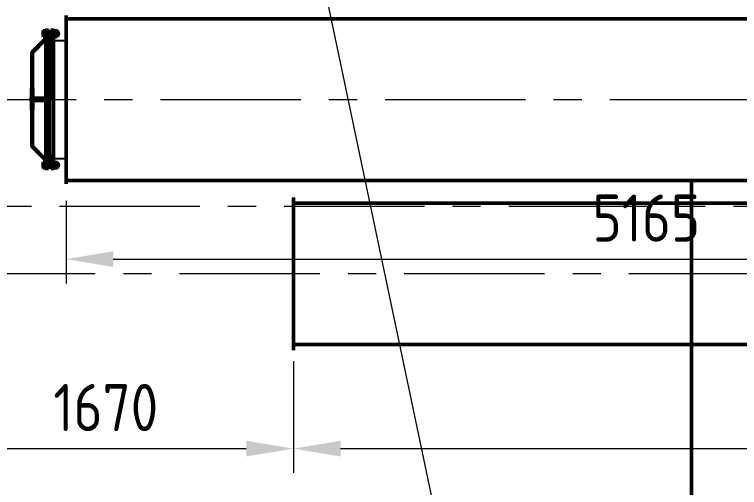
# Model space of a CAD drawing. Header units: millimetres. Extents: x 188205 to 604756, y -401673 to 15123.
# Drawn here: x 353529 to 356756, y -160698 to -158591 of the extents above; entities that cross this region are included whole.
import ezdxf

# ---------------------------------------------------------------- set-up
doc = ezdxf.new("R2010")
doc.units = ezdxf.units.MM
doc.header["$LTSCALE"] = 500
doc.linetypes.add('CENTER', pattern=[2, 1.25, -0.25, 0.25, -0.25])
doc.linetypes.add('PHANTOM2', pattern=[1.25, 0.625, -0.125, 0.125, -0.125, 0.125, -0.125])
for name, color, linetype, lineweight in [('2D', 4, 'PHANTOM2', 20), ('air-smoke', 5, 'Continuous', 50), ('gas-smoke', 6, 'Continuous', 50), ('SHI', 7, 'Continuous', 40), ('WEN', 3, 'Continuous', 20), ('ZHONG', 1, 'CENTER', 20)]:
    doc.layers.add(name, color=color, linetype=linetype, lineweight=lineweight)
doc.layers.add('air', color=7, linetype='Continuous', lineweight=50, true_color=0x77bec0)
doc.layers.add('HAN', color=9, linetype='Continuous')
doc.layers.add('X1', color=4, linetype='Continuous')
doc.styles.add('GB', font='gbenor.shx', dxfattribs={"bigfont": 'gbcbig.shx'})
doc.dimstyles.new('ISO-60', dxfattribs={"dimscale": 60, "dimtxt": 3.5, "dimasz": 3.5, "dimexe": 1.8, "dimexo": 1.25, "dimgap": 1.3, "dimtad": 1, "dimrnd": 1, "dimdsep": 46, "dimtxsty": 'GB', "dimcen": 0, "dimclrd": 3, "dimclre": 3, "dimclrt": 256, "dimadec": 0, "dimazin": 0, "dimtfac": 1, "dimtix": 1, "dimtmove": 0, "dimatfit": 3, "dimldrblk": 'DOTSMALL', "dimfxl": 0, "dimlwd": 20, "dimlwe": 20, "dimarcsym": 0})
pattern_1 = [(45, (-4402.3579, -2863.9112), (-0.71178518, 0.71178518), [])]
pattern_2 = [(45, (204.382, -1257.5965), (-3.558926, 3.558926), [])]
pattern_3 = [(45, (204.3822, -1206.0965), (-0.7117852, 0.7117852), [])]

# ---------------------------------------------------------------- blocks, each defined once
blk = doc.blocks.new('防爆膜-DN500')
at = {"layer": 'WEN'}
h = blk.add_hatch(dxfattribs=at)
h.set_pattern_fill('ANSI31', color=256, scale=8.05293, style=0)
h.set_pattern_definition([(45, (-4402.3579, -2894.9538), (-0.71178518, 0.71178518), [])])
h.paths.add_polyline_path([(-75.7, -40.6), (-76.5, -40.6), (-76.5, -135), (-75.7, -135)])
h = blk.add_hatch(dxfattribs=at)
h.set_pattern_fill('ANSI31', color=256, scale=8.05293, style=0)
h.set_pattern_definition([(45, (-4402.3579, -2946.4538), (-0.71178518, 0.71178518), [])])
h.paths.add_polyline_path([(-75.7, -186.5), (-76.5, -186.5), (-76.5, -260.5), (-75.7, -260.5)])
at = {"layer": 'X1'}
h = blk.add_hatch(dxfattribs=at)
h.set_pattern_fill('ANSI31', color=256, scale=40.26465, style=0)
h.set_pattern_definition([(45, (204.382, -1154.5965), (-3.558926, 3.558926), [])])
h.paths.add_polyline_path([(-55.6, 307), (-55.6, 308), (-55.6, 309.2), (-69.3, 309.2), (-69.3, 302.3), (-55.6, 302.3)])
h.paths.add_polyline_path([(-79, 309.2), (-92.7, 309.2), (-92.7, 302.3), (-79, 302.3)])
h.paths.add_polyline_path([(-79, 282.6), (-79, 283.8), (-92.7, 283.8), (-92.7, 278.2), (-92.7, 265.7), (-76.5, 265.7), (-76.5, 280.2)])
h.paths.add_polyline_path([(-55.6, 283.8), (-69.3, 283.8), (-69.3, 282.8, -0.198912), (-69.4, 282.5), (-71.7, 280.2), (-71.7, 265.7), (-55.6, 265.7)])
h = blk.add_hatch(dxfattribs=at)
h.set_pattern_fill('ANSI31', color=256, scale=8.05293, angle=90, style=0)
h.set_pattern_definition([(135, (204.3822, -1154.5965), (-0.7117852, -0.7117852), [])])
h.paths.add_polyline_path([(-75.7, 280.2), (-76.5, 280.2), (-76.5, 245), (-75.7, 245)])
at = {"layer": 'X1', "ltscale": 0.5}
h = blk.add_hatch(dxfattribs=at)
h.set_pattern_fill('ANSI37', color=256, scale=16.10586, style=0)
h.set_pattern_definition([(45, (204.3822, -1154.5965), (-1.4235704, 1.4235704), []), (135, (204.3822, -1154.5965), (-1.4235704, -1.4235704), [])])
h.paths.add_polyline_path([(-71.7, 280.2), (-75.7, 280.2), (-75.7, 265.7), (-71.7, 265.7)])
at = {"layer": 'X1'}
h = blk.add_hatch(dxfattribs=at)
h.set_pattern_fill('ANSI31', color=256, scale=8.05293, angle=90, style=0)
h.set_pattern_definition([(135, (204.3822, -1149.2151), (-0.7117852, -0.7117852), [])])
h.paths.add_polyline_path([(-75.7, 244.9), (-76.5, 244.9), (-76.5, 244.5), (-76.5, 186.3), (-75.7, 186.3)])
h = blk.add_hatch(dxfattribs=at)
h.set_pattern_fill('ANSI31', color=256, scale=8.05293, style=0)
h.set_pattern_definition([(315, (-4402.3579, 2894.9538), (-0.71178518, -0.71178518), [])])
h.paths.add_polyline_path([(-75.7, 40.6), (-76.5, 40.6), (-76.5, 135), (-75.7, 135)])
h = blk.add_hatch(dxfattribs=at)
h.set_pattern_fill('ANSI31', color=256, scale=24.15879, style=0)
h.set_pattern_definition([(45, (-2178.5933, -2894.9538), (-2.1353555, 2.1353555), [])])
h.paths.add_polyline_path([(-152.2, 44.9), (-157.1, 47.9), (-157.1, 20.8), (-152.2, 18.4)])
h.paths.add_polyline_path([(-147.4, 41.8), (-152.2, 44.9), (-152.2, 18.4), (-147.4, 16)])
h.paths.add_polyline_path([(-152.2, 18.4), (-157.1, 20.8), (-157.1, 6.4), (-152.2, 6.4)])
h.paths.add_polyline_path([(-147.4, 16), (-152.2, 18.4), (-152.2, 6.4), (-147.4, 6.4)])
h.paths.add_polyline_path([(-147.4, 48.3), (-152.2, 48.3), (-152.2, 44.9), (-147.4, 41.8)])
h.paths.add_polyline_path([(-152.2, 48.3), (-157.1, 48.3), (-157.1, 47.9), (-152.2, 44.9)])
h.paths.add_polyline_path([(-152.2, -6.4), (-157.1, -6.4), (-157.1, -48.3), (-152.2, -48.3)])
h.paths.add_polyline_path([(-147.4, -6.4), (-152.2, -6.4), (-152.2, -48.3), (-147.4, -48.3)])
h = blk.add_hatch(dxfattribs=at)
h.set_pattern_fill('ANSI31', color=256, scale=8.05293, style=0)
h.set_pattern_definition(pattern_3)
h.paths.add_polyline_path([(-75.7, 40.4), (-76.5, 40.4), (-76.5, 0), (-75.7, 0)])
h = blk.add_hatch(dxfattribs=at)
h.set_pattern_fill('ANSI31', color=256, scale=8.05293, style=0)
h.set_pattern_definition(pattern_3)
h.paths.add_polyline_path([(-75.7, 0), (-76.5, 0), (-76.5, -40.6), (-75.7, -40.6)])
at = {"layer": 'X1', "ltscale": 0.5}
h = blk.add_hatch(dxfattribs=at)
h.set_pattern_fill('ANSI31', color=256, scale=8.05293, style=0)
h.set_pattern_definition(pattern_1)
h.paths.add_polyline_path([(-75.7, -178), (-76.5, -178), (-76.5, -239.3), (-75.7, -239.3)])
at = {"layer": 'X1'}
h = blk.add_hatch(dxfattribs=at)
h.set_pattern_fill('ANSI31', color=256, scale=8.05293, style=0)
h.set_pattern_definition(pattern_1)
h.paths.add_polyline_path([(-75.7, -239.1), (-76.5, -239.1), (-76.5, -281), (-75.7, -281)])
at = {"layer": 'X1', "ltscale": 0.5}
h = blk.add_hatch(dxfattribs=at)
h.set_pattern_fill('ANSI31', color=256, scale=40.26465, style=0)
h.set_pattern_definition(pattern_2)
h.paths.add_polyline_path([(-92.7, -283.8), (-79, -283.8), (-79, -282.6), (-76.5, -280.2), (-76.5, -265.7), (-92.7, -265.7)])
h.paths.add_polyline_path([(-92.7, -302.3), (-92.7, -308), (-92.7, -309.2), (-79, -309.2), (-79, -302.3)])
h = blk.add_hatch(dxfattribs=at)
h.set_pattern_fill('ANSI31', color=256, scale=40.26465, style=0)
h.set_pattern_definition(pattern_2)
h.paths.add_polyline_path([(-71.7, -280.2), (-69.4, -282.5, -0.198912), (-69.3, -282.8), (-69.3, -283.8), (-55.6, -283.8), (-55.6, -278.2), (-55.6, -265.7), (-71.7, -265.7)])
h.paths.add_polyline_path([(-55.6, -309.2), (-55.6, -302.3), (-69.3, -302.3), (-69.3, -309.2)])
at = {"layer": '2D'}
for p, q in [((-61.2, 0), (-61.2, 265.7)), ((-61.2, 264.5), (0, 264.5)), ((-61.2, 261.3), (0, 261.3)), ((-61.2, 0), (-61.2, -265.7)), ((-61.2, -261.3), (0, -261.3)), ((-61.2, -264.5), (0, -264.5))]:
    blk.add_line(p, q, dxfattribs=at)
at = {"layer": 'HAN'}
for p, q in [((-91, 300), (-55.6, 300)), ((-38.1, 300), (-34.7, 300)), ((-91, 286.2), (-55.6, 286.2)), ((-38.1, 286.2), (-34.7, 286.2)), ((-91, -286.2), (-55.6, -286.2)), ((-38.1, -286.2), (-34.7, -286.2)), ((-91, -300), (-55.6, -300)), ((-38.1, -300), (-34.7, -300))]:
    blk.add_line(p, q, dxfattribs=at)
at = {"layer": 'HAN', "linetype": 'Continuous'}
for p, q in [((-160.5, 5.8), (-143.5, 5.8)), ((-97, 5.8), (-106.4, 5.8)), ((-81.9, 5.8), (-80.6, 5.8)), ((-160.5, -5.8), (-143.5, -5.8)), ((-97, -5.8), (-106.4, -5.8)), ((-81.9, -5.8), (-80.6, -5.8))]:
    blk.add_line(p, q, dxfattribs=at)
at = {"layer": 'SHI'}
for p, q in [((-105.1, 303.5), (-103.1, 307)), ((-105.1, 303.5), (-105.1, 282.6)), ((-103.1, 307), (-95.1, 307)), ((-103.1, 300.1), (-95.1, 300.1)), ((-95.1, 308), (-92.7, 308)), ((-95.1, 278.2), (-95.1, 308)), ((-95.1, 307), (-95.1, 279.1)), ((-92.7, 309.2), (-92.7, 9.9)), ((-79, 309.2), (-92.7, 309.2)), ((-79, 309.2), (-92.7, 309.2)), ((-92.7, 309.2), (-92.7, 250.2)), ((-92.7, 278.2), (-92.7, 308)), ((-92.7, 302.3), (-79, 302.3)), ((-92.7, 301.1), (-55.6, 301.1)), ((-91, 301.1), (-91, 285)), ((-79, 301.1), (-79, 309.2)), ((-69.3, 301.1), (-69.3, 309.2)), ((-69.3, 309.2), (-55.6, 309.2)), ((-69.3, 302.3), (-55.6, 302.3)), ((-55.6, 309.2), (-55.6, 0)), ((-55.6, 308), (-53.2, 308)), ((-55.6, 278.2), (-55.6, 308)), ((-55.6, 307), (-55.6, 279.1)), ((-53.2, 278.2), (-53.2, 308)), ((-53.2, 303.5), (-51.2, 307)), ((-53.2, 303.5), (-53.2, 282.6)), ((-51.2, 307), (-40.1, 307)), ((-51.2, 300.1), (-40.1, 300.1)), ((-38.1, 303.5), (-40.1, 307)), ((-38.1, 303.5), (-38.1, 282.6)), ((-38.1, 301.1), (-35.8, 301.1)), ((-34.7, 300), (-35.8, 301.1)), ((-35.8, 301.1), (-35.8, 285)), ((-34.7, 300), (-34.7, 286.2)), ((-97.5, 267.7), (-154.7, 209.7)), ((-92.7, 265.7), (-149.8, 207.7)), ((-105.1, 282.6), (-103.1, 279.1)), ((-103.1, 286.1), (-95.1, 286.1)), ((-103.1, 279.1), (-95.1, 279.1)), ((-97.5, 279.1), (-97.5, 267.7)), ((-97.5, 267.7), (-92.7, 265.7)), ((-95.1, 278.2), (-92.7, 278.2)), ((-92.7, 285), (-55.6, 285)), ((-92.7, 283.8), (-55.6, 283.8)), ((-80.6, 265.7), (-80.6, 0)), ((-79, 282.6), (-79, 285)), ((-79, 282.6), (-76.5, 280.2)), ((-79, 282.6), (-76.5, 280.2)), ((-77.4, 265.7), (-77.4, 0)), ((-77.4, 239.2), (-77.4, 260.1)), ((-76.5, 280.2), (-76.5, 0)), ((-76.5, 280.2), (-76.5, 239.1)), ((-76.5, 280.2), (-76.5, 239.1)), ((-76.5, 260.1), (-76.5, 0)), ((-75.7, 280.2), (-75.7, 0)), ((-69.4, 282.5), (-71.7, 280.2)), ((-71.7, 280.2), (-71.7, 249.2)), ((-71.7, 265.7), (-55.6, 265.7)), ((-70.9, 265.7), (-70.9, 250)), ((-69.3, 282.8), (-69.3, 285)), ((-67.7, 265.7), (-67.7, 248.7)), ((-55.6, 278.2), (-53.2, 278.2)), ((-53.2, 282.6), (-51.2, 279.1)), ((-51.2, 286.1), (-40.1, 286.1)), ((-51.2, 279.1), (-40.1, 279.1)), ((-38.1, 282.6), (-40.1, 279.1)), ((-38.1, 285), (-35.8, 285)), ((-35.8, 285), (-34.7, 286.2)), ((-74.9, 246), (-70.9, 250)), ((-74.9, 246), (-74.9, 0)), ((-71.7, 244.6), (-67.7, 248.7)), ((-71.7, 244.6), (-71.7, 0)), ((-154.7, 48.3), (-154.7, 209.7)), ((-154.7, 209.7), (-149.8, 207.7)), ((-149.8, 48.3), (-149.8, 207.7)), ((-157.1, 6.4), (-157.1, 48.3)), ((-157.1, 48.3), (-147.4, 48.3)), ((-147.4, 6.4), (-147.4, 48.3)), ((-160.5, 5.8), (-159.8, 6.4)), ((-160.5, -5.8), (-160.5, 5.8)), ((-159.8, 6.4), (-97, 6.4)), ((-159.8, 6.4), (-159.8, -6.4)), ((-143.5, 6.4), (-143.5, -6.4)), ((-106.4, 6.4), (-106.4, -6.4)), ((-97, -9.9), (-97, 9.9)), ((-90.5, 9.9), (-97, 9.9)), ((-90.5, 6.1), (-97, 6.1)), ((-89.4, 8), (-90.5, 9.9)), ((-89.4, -9.9), (-89.4, 9.9)), ((-82.9, 9.9), (-89.4, 9.9)), ((-89.4, -8), (-89.4, 8)), ((-82.9, 6.1), (-89.4, 6.1)), ((-81.9, 8), (-82.9, 9.9)), ((-81.9, -8), (-81.9, 8)), ((-81.9, 6.4), (-81.2, 6.4)), ((-81.2, 6.4), (-81.2, -6.4)), ((-80.6, 5.8), (-81.2, 6.4)), ((-80.6, -5.8), (-80.6, 5.8)), ((-80.6, -265.7), (-80.6, 0)), ((-77.4, -265.7), (-77.4, 0)), ((-76.5, -260.1), (-76.5, 0)), ((-76.5, -280.2), (-76.5, 0)), ((-75.7, -280.2), (-75.7, 0)), ((-74.9, -246), (-74.9, 0)), ((-71.7, -244.6), (-71.7, 0)), ((-55.6, -309.2), (-55.6, 0)), ((-159.8, -6.4), (-160.5, -5.8)), ((-159.8, -6.4), (-97, -6.4)), ((-157.1, -6.4), (-157.1, -48.3)), ((-147.4, -6.4), (-147.4, -48.3)), ((-90.5, -6.1), (-97, -6.1)), ((-90.5, -9.9), (-97, -9.9)), ((-92.7, -309.2), (-92.7, -9.9)), ((-89.4, -8), (-90.5, -9.9)), ((-82.9, -6.1), (-89.4, -6.1)), ((-82.9, -9.9), (-89.4, -9.9)), ((-81.9, -8), (-82.9, -9.9)), ((-81.9, -6.4), (-81.2, -6.4)), ((-81.2, -6.4), (-80.6, -5.8)), ((-157.1, -48.3), (-147.4, -48.3)), ((-154.7, -48.3), (-154.7, -209.7)), ((-149.8, -48.3), (-149.8, -207.7)), ((-154.7, -209.7), (-149.8, -207.7)), ((-97.5, -267.7), (-154.7, -209.7)), ((-92.7, -265.7), (-149.8, -207.7)), ((-92.7, -309.2), (-92.7, -243.5)), ((-74.9, -246), (-70.9, -250)), ((-71.7, -244.6), (-67.7, -248.7)), ((-71.7, -280.2), (-71.7, -249.2)), ((-70.9, -265.7), (-70.9, -250)), ((-67.7, -265.7), (-67.7, -248.7)), ((-105.1, -282.6), (-103.1, -279.1)), ((-105.1, -303.5), (-105.1, -282.6)), ((-103.1, -279.1), (-95.1, -279.1)), ((-103.1, -286.1), (-95.1, -286.1)), ((-97.5, -267.7), (-92.7, -265.7)), ((-97.5, -279.1), (-97.5, -267.7)), ((-95.1, -278.2), (-92.7, -278.2)), ((-95.1, -278.2), (-95.1, -308)), ((-95.1, -307), (-95.1, -279.1)), ((-92.7, -278.2), (-92.7, -308)), ((-92.7, -283.8), (-55.6, -283.8)), ((-92.7, -285), (-55.6, -285)), ((-91, -301.1), (-91, -285)), ((-79, -282.6), (-76.5, -280.2)), ((-79, -282.6), (-76.5, -280.2)), ((-79, -282.6), (-79, -285)), ((-71.7, -265.7), (-55.6, -265.7)), ((-69.4, -282.5), (-71.7, -280.2)), ((-69.3, -282.8), (-69.3, -285)), ((-55.6, -278.2), (-53.2, -278.2)), ((-55.6, -278.2), (-55.6, -308)), ((-55.6, -307), (-55.6, -279.1)), ((-53.2, -278.2), (-53.2, -308)), ((-53.2, -282.6), (-51.2, -279.1)), ((-53.2, -303.5), (-53.2, -282.6)), ((-51.2, -279.1), (-40.1, -279.1)), ((-51.2, -286.1), (-40.1, -286.1)), ((-38.1, -282.6), (-40.1, -279.1)), ((-38.1, -303.5), (-38.1, -282.6)), ((-38.1, -285), (-35.8, -285)), ((-35.8, -285), (-34.7, -286.2)), ((-35.8, -301.1), (-35.8, -285)), ((-34.7, -300), (-34.7, -286.2)), ((-105.1, -303.5), (-103.1, -307)), ((-103.1, -300.1), (-95.1, -300.1)), ((-103.1, -307), (-95.1, -307)), ((-95.1, -308), (-92.7, -308)), ((-92.7, -301.1), (-55.6, -301.1)), ((-92.7, -302.3), (-79, -302.3)), ((-79, -309.2), (-92.7, -309.2)), ((-79, -309.2), (-92.7, -309.2)), ((-79, -301.1), (-79, -309.2)), ((-69.3, -301.1), (-69.3, -309.2)), ((-69.3, -302.3), (-55.6, -302.3)), ((-69.3, -309.2), (-55.6, -309.2)), ((-55.6, -308), (-53.2, -308)), ((-53.2, -303.5), (-51.2, -307)), ((-51.2, -300.1), (-40.1, -300.1)), ((-51.2, -307), (-40.1, -307)), ((-38.1, -303.5), (-40.1, -307)), ((-38.1, -301.1), (-35.8, -301.1)), ((-34.7, -300), (-35.8, -301.1))]:
    blk.add_line(p, q, dxfattribs=at)
at = {"layer": 'SHI', "ltscale": 0.5}
for p, q in [((-92.7, 265.7), (-76.5, 265.7)), ((-76.5, 280.2), (-71.7, 280.2)), ((-76.5, 266.1), (-76.5, 266.1)), ((-75.7, 265.7), (-71.7, 265.7)), ((-92.7, -265.7), (-76.5, -265.7)), ((-76.5, -280.2), (-71.7, -280.2)), ((-75.7, -265.7), (-71.7, -265.7))]:
    blk.add_line(p, q, dxfattribs=at)
at = {"layer": 'SHI'}
for centre, radius, start, end in [((-99.6, 304.4), 5.6, 188.9393, 231.0607), ((-92, 293.1), 13.1, 147.7958, 212.2042), ((-47.7, 304.4), 5.6, 188.9393, 231.0607), ((-40.1, 293.1), 13.1, 147.7958, 212.2042), ((-43.7, 304.4), 5.6, 308.9393, 351.0607), ((-51.2, 293.1), 13.1, 327.7958, 32.2042), ((-99.6, 281.8), 5.6, 128.9393, 171.0607), ((-69.7, 282.8), 0.403, 315, 0), ((-47.7, 281.8), 5.6, 128.9393, 171.0607), ((-43.7, 281.8), 5.6, 8.9393, 51.0607), ((-92.8, 8.7), 3.39, 311.5501, 348.4499), ((-107.5, 0), 18.1, 340.1469, 19.8531), ((-85.2, 8.7), 3.39, 311.5501, 348.4499), ((-99.9, 0), 18.1, 340.1469, 19.8531), ((-92.8, -8.7), 3.39, 11.5501, 48.4499), ((-85.2, -8.7), 3.39, 11.5501, 48.4499), ((-99.6, -281.8), 5.6, 188.9393, 231.0607), ((-92, -293.1), 13.1, 147.7958, 212.2042), ((-69.7, -282.8), 0.403, 0, 45), ((-47.7, -281.8), 5.6, 188.9393, 231.0607), ((-40.1, -293.1), 13.1, 147.7958, 212.2042), ((-43.7, -281.8), 5.6, 308.9393, 351.0607), ((-51.2, -293.1), 13.1, 327.7958, 32.2042), ((-99.6, -304.4), 5.6, 128.9393, 171.0607), ((-47.7, -304.4), 5.6, 128.9393, 171.0607), ((-43.7, -304.4), 5.6, 8.9393, 51.0607)]:
    blk.add_arc(centre, radius, start, end, dxfattribs=at)
at = {"layer": 'WEN', "ltscale": 0.5}
for points in [[(-83.2, 265.7), (-80.6, 262.4), (-80.6, 265.7)], [(-67.7, 261.3), (-64.4, 265.7), (-67.7, 265.7)], [(-83.2, -265.7), (-80.6, -262.4), (-80.6, -265.7)], [(-67.7, -261.3), (-64.4, -265.7), (-67.7, -265.7)], [(-67.7, -261.3), (-64.4, -265.7), (-67.7, -265.7)]]:
    blk.add_solid(points, dxfattribs=at)
at = {"layer": 'ZHONG'}
for p, q in [((-27.3, 293.1), (-108.7, 293.1)), ((-95.1, 266.7), (-152.2, 208.7)), ((-95.1, 276.7), (-95.1, 266.7)), ((-152.2, 0), (-152.2, 208.7)), ((-164.8, 0), (0, 0)), ((-152.2, 0), (-152.2, -208.7)), ((-95.1, -266.7), (-152.2, -208.7)), ((-95.1, -276.7), (-95.1, -266.7)), ((-27.3, -293.1), (-108.7, -293.1))]:
    blk.add_line(p, q, dxfattribs=at)
blk = doc.blocks.new('gss-waste-master-1')
at = {"layer": 'gas-smoke'}
for p, q in [((4600, 12024), (4600, 11274)), ((4600, 12009), (9765, 12009)), ((4600, 11289), (9765, 11289)), ((7383.5, 11289), (7383.5, 3151))]:
    blk.add_line(p, q, dxfattribs=at)
at = {"layer": 'ZHONG'}
blk.add_line((19.8, 11651.1), (16683.1, 11649), dxfattribs=at)
blk.add_blockref('防爆膜-DN500', (4601.1, 11650.5))
blk = doc.blocks.new('air-waste-master-1')
at = {"layer": 'air-smoke'}
for p, q in [((4600, 11214), (4600, 10534)), ((4600, 11189), (9690, 11189)), ((4600, 10559), (9690, 10559))]:
    blk.add_line(p, q, dxfattribs=at)
at = {"layer": 'ZHONG'}
blk.add_line((16718.4, 10874), (-316.5, 10874), dxfattribs=at)
blk = doc.blocks.new('*D228')
at = {"layer": 'Defpoints', "color": 0}
for p in [(354770.2, -160085.5), (359860.2, -160085.5), (359860.2, -160524.5)]:
    blk.add_point(p, dxfattribs=at)
at = {"layer": 'WEN', "color": 3, "lineweight": 20}
for p, q in [((354770.2, -160160.5), (354770.2, -160632.5)), ((359860.2, -160160.5), (359860.2, -160632.5)), ((354980.2, -160524.5), (359650.2, -160524.5))]:
    blk.add_line(p, q, dxfattribs=at)
at = {"layer": 'WEN', "color": 3}
for points in [[(354980.2, -160489.5), (354980.2, -160559.5), (354770.2, -160524.5)], [(359650.2, -160489.5), (359650.2, -160559.5), (359860.2, -160524.5)]]:
    blk.add_solid(points, dxfattribs=at)
at = {"layer": 'WEN', "insert": (357315.2, -160341.5), "char_height": 210, "attachment_point": 5, "style": 'GB'}
blk.add_mtext('5090', dxfattribs=at)
blk = doc.blocks.new('_DotSmall')
at = {"color": 0, "linetype": 'ByBlock', "const_width": 0.5}
blk.add_lwpolyline([(-0.0625, 0, 1), (0.0625, 0, 1)], format="xyb", close=True, dxfattribs=at)
blk = doc.blocks.new('*D232')
at = {"layer": 'Defpoints', "color": 0}
for p in [(353758.7, -159345.5), (358923.7, -159345.5), (358923.7, -159680.5)]:
    blk.add_point(p, dxfattribs=at)
at = {"layer": 'WEN', "color": 3, "lineweight": 20}
for p, q in [((353758.7, -159420.5), (353758.7, -159788.5)), ((358923.7, -159420.5), (358923.7, -159788.5)), ((353968.7, -159680.5), (358713.7, -159680.5))]:
    blk.add_line(p, q, dxfattribs=at)
at = {"layer": 'WEN', "color": 3}
for points in [[(353968.7, -159645.5), (353968.7, -159715.5), (353758.7, -159680.5)], [(358713.7, -159645.5), (358713.7, -159715.5), (358923.7, -159680.5)]]:
    blk.add_solid(points, dxfattribs=at)
at = {"layer": 'WEN', "insert": (356341.2, -159497.5), "char_height": 210, "attachment_point": 5, "style": 'GB'}
blk.add_mtext('5165', dxfattribs=at)
blk = doc.blocks.new('*D243')
at = {"layer": 'Defpoints', "color": 0}
for p in [(353100.2, -160052), (354770.2, -160060.5), (354770.2, -160524.5)]:
    blk.add_point(p, dxfattribs=at)
at = {"layer": 'WEN', "color": 3, "lineweight": 20}
for p, q in [((353100.2, -160127), (353100.2, -160632.5)), ((354770.2, -160135.5), (354770.2, -160632.5)), ((353310.2, -160524.5), (354560.2, -160524.5))]:
    blk.add_line(p, q, dxfattribs=at)
at = {"layer": 'WEN', "color": 3}
for points in [[(353310.2, -160489.5), (353310.2, -160559.5), (353100.2, -160524.5)], [(354560.2, -160489.5), (354560.2, -160559.5), (354770.2, -160524.5)]]:
    blk.add_solid(points, dxfattribs=at)
at = {"layer": 'WEN', "insert": (353935.2, -160341.5), "char_height": 210, "attachment_point": 5, "style": 'GB'}
blk.add_mtext('1670', dxfattribs=at)

msp = doc.modelspace()

# ---------------------------------------------------------------- linework, layer by layer
at = {"layer": 'ZHONG'}
msp.add_line((366353.836, -159445.463), (349173.73, -159445.463), dxfattribs=at)

# ---------------------------------------------------------------- block references
at = {"layer": 'air'}
msp.add_blockref('gss-waste-master-1', (349158.726, -170619.463), dxfattribs=at)
at = {"layer": 'WEN'}
msp.add_blockref('air-waste-master-1', (350170.219, -170619.463), dxfattribs=at)

# ---------------------------------------------------------------- dimensions: what is measured, and where the dimension line sits
for base, p1, p2, picture, middle in [((358923.726, -159680.537), (353758.726, -159345.463), (358923.726, -159345.463), '*D232', (356341.226, -159497.537)), ((354770.219, -160524.499), (353100.219, -160051.996), (354770.219, -160060.475), '*D243', (353935.219, -160341.499)), ((359860.219, -160524.499), (354770.219, -160085.475), (359860.219, -160085.475), '*D228', (357315.219, -160341.499))]:
    dim = msp.add_linear_dim(base=base, p1=p1, p2=p2, dimstyle='ISO-60', dxfattribs=at)
    dim.commit()
    dim.dimension.update_dxf_attribs({"geometry": picture, "text_midpoint": middle})

# ---------------------------------------------------------------- leaders
at = {"layer": 'WEN', "annotation_type": 0, "has_hookline": 1, "hookline_direction": 1, "text_width": 157.5}
msp.add_leader([(355795.913, -162689.463), (354553.317, -156776.04), (354343.317, -156776.04)], dimstyle='ISO-60', override={"dimgap": 1.3, "dimtad": 1}, dxfattribs=at)

doc.saveas('drawing.dxf')
